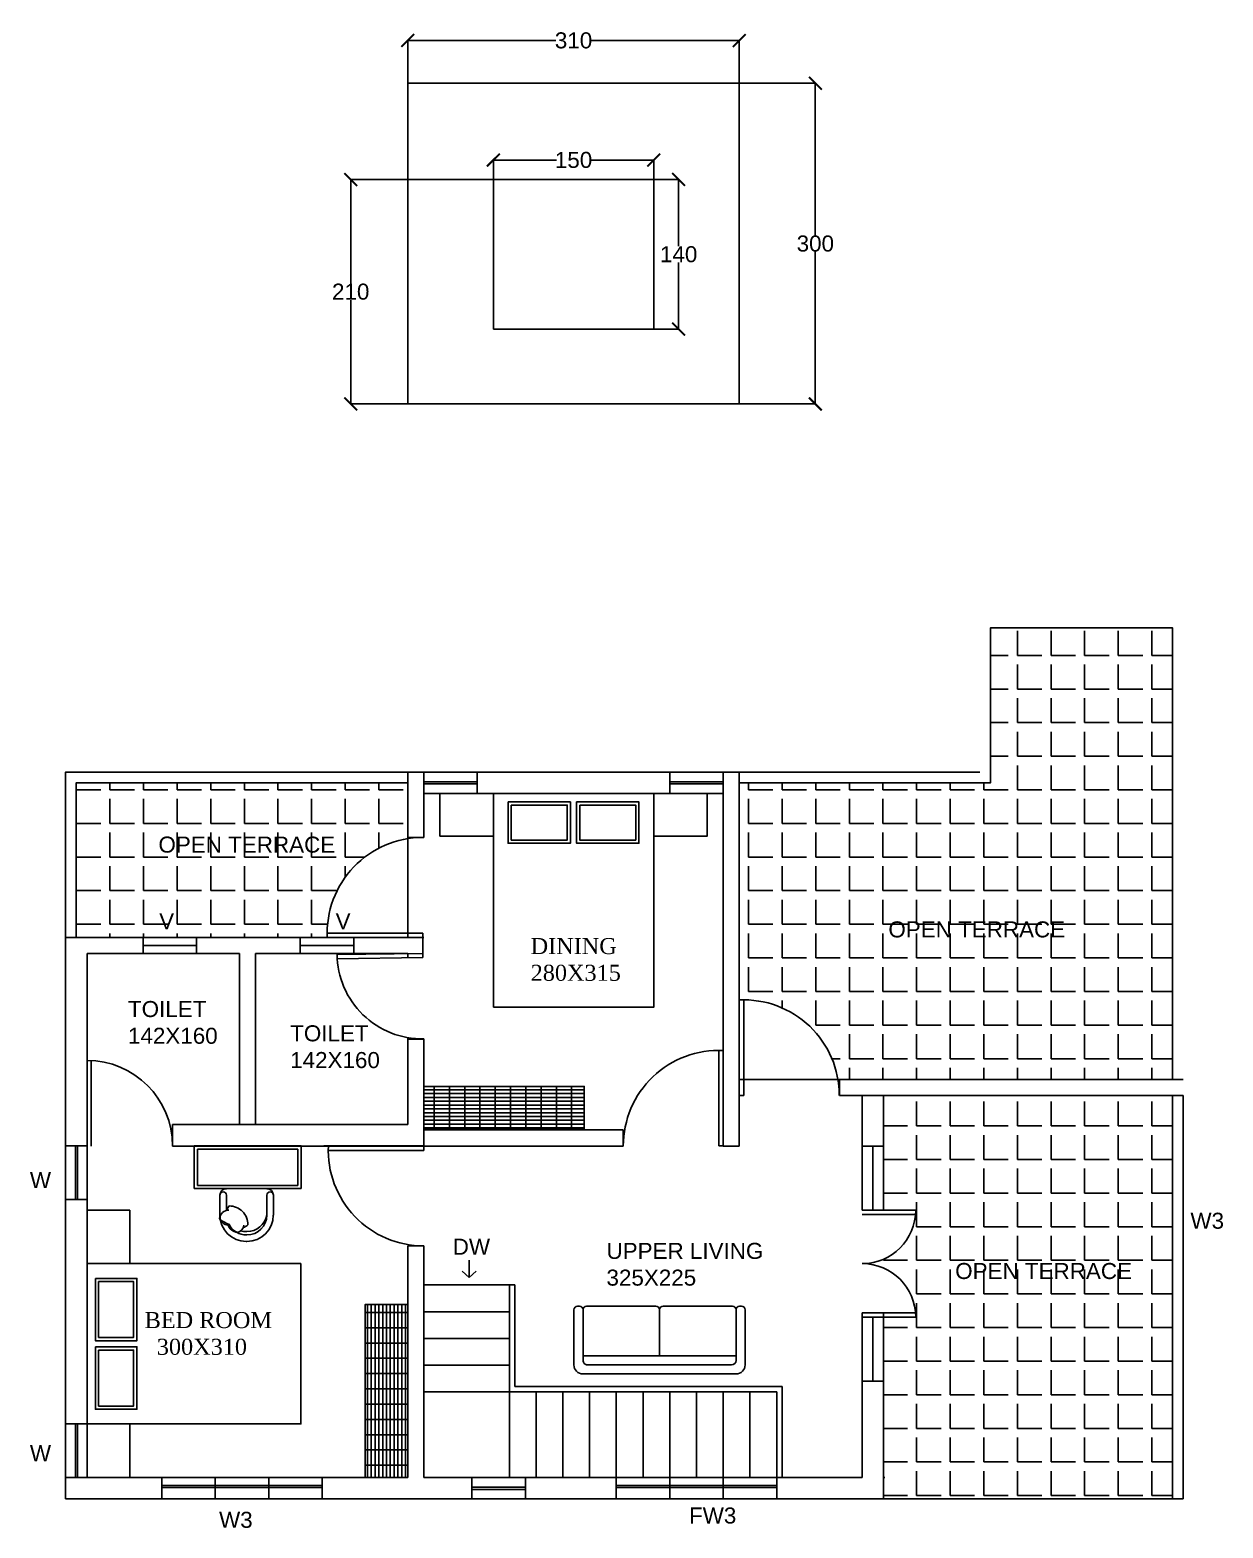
# Model space of a CAD drawing. Header units: centimetres. Extents: x -992 to 575039, y -1394 to 978780.
# Drawn here: x -992 to 123, y -639 to 763 of the extents above; entities that cross this region are included whole.
import ezdxf

# ---------------------------------------------------------------- set-up
doc = ezdxf.new("R2010")
doc.units = ezdxf.units.CM
for name, color, linetype in [('DIMENSIONS', 7, 'Continuous'), ('DOOR', 251, 'Continuous'), ('Fur', 161, 'Continuous'), ('FURNITUE', 1, 'Continuous'), ('Hatch', 7, 'Continuous'), ('ventilation', 1, 'Continuous'), ('wall', 7, 'Continuous'), ('WINDOW', 1, 'Continuous')]:
    doc.layers.add(name, color=color, linetype=linetype)
doc.styles.get("Standard").update_dxf_attribs({"font": 'arial.ttf'})
doc.dimstyles.new('Jeeva', dxfattribs={"dimtxt": 15, "dimasz": 12, "dimexe": 0.18, "dimexo": 0.0625, "dimgap": 0.09, "dimtad": 0, "dimtih": 1, "dimtoh": 1, "dimdec": 0, "dimzin": 0, "dimdsep": 46, "dimtxsty": 'Standard', "dimblk": 'ARCHTICK', "dimcen": 0.091, "dimadec": 0, "dimazin": 0, "dimtfac": 1, "dimtdec": 0, "dimtofl": 0, "dimtmove": 0, "dimatfit": 3, "dimfxl": 1, "dimtolj": 1, "dimtzin": 0, "dimarcsym": 0})
pattern_1 = [(0, (-9435.806, -105.248), (0, 31.4325), [22.86, -8.5725]), (90, (-9435.806, -105.248), (-31.4325, 2e-15), [22.86, -8.5725])]

# ---------------------------------------------------------------- blocks, each defined once
blk = doc.blocks.new('D1')
at = {"layer": 'DOOR'}
for p, q in [((490.1, 792.9), (490.1, 702.9)), ((490.1, 792.9), (494.1, 792.9)), ((494.1, 792.9), (494.1, 706.9))]:
    blk.add_line(p, q, dxfattribs=at)
blk.add_arc((494.1, 792.9), 86, 267.3341, 360, dxfattribs=at)
blk = doc.blocks.new('W3 (23)')
at = {"layer": 'WINDOW'}
for p, q in [((2912.7, 1009.2), (2762.7, 1009.2)), ((2762.7, 1009.2), (2762.7, 989.2)), ((2812.7, 1009.2), (2812.7, 989.2)), ((2862.7, 1009.2), (2862.7, 989.2)), ((2912.7, 989.2), (2912.7, 1009.2)), ((2762.7, 1001.7), (2912.7, 1001.7)), ((2762.7, 999.7), (2912.7, 999.7)), ((2762.7, 989.2), (2912.7, 989.2))]:
    blk.add_line(p, q, dxfattribs=at)
blk = doc.blocks.new('VENTILATION')
at = {"layer": 'ventilation'}
for p, q in [((6985.9, 4548.4), (6935.9, 4548.4)), ((6935.9, 4548.4), (6935.9, 4528.4)), ((6985.9, 4528.4), (6985.9, 4548.4)), ((6985.9, 4539.2), (6935.9, 4539.2)), ((6985.9, 4537.2), (6935.9, 4537.2)), ((6935.9, 4528.4), (6985.9, 4528.4))]:
    blk.add_line(p, q, dxfattribs=at)
blk = doc.blocks.new('YHTR')
for points in [[(7047.3, -2196.9), (7097.3, -2196.9), (7097.3, -2156.9), (7047.3, -2156.9)], [(7097.3, -2356.9), (7247.3, -2356.9), (7247.3, -2156.9), (7097.3, -2156.9)], [(7247.3, -2196.9), (7297.3, -2196.9), (7297.3, -2156.9), (7247.3, -2156.9)]]:
    blk.add_lwpolyline(points, close=True)
at = {"layer": 'Fur'}
for points in [[(7111.1, -2164.8), (7169.4, -2164.8), (7169.4, -2203.5), (7111.1, -2203.5)], [(7114.1, -2167.8), (7166.4, -2167.8), (7166.4, -2200.5), (7114.1, -2200.5)], [(7175.1, -2164.8), (7233.5, -2164.8), (7233.5, -2203.5), (7175.1, -2203.5)], [(7178.1, -2167.8), (7230.5, -2167.8), (7230.5, -2200.5), (7178.1, -2200.5)]]:
    blk.add_lwpolyline(points, close=True, dxfattribs=at)
blk = doc.blocks.new('HDFD')
at = {"layer": 'Hatch', "true_color": 0x636466}
h = blk.add_hatch(dxfattribs=at)
h.set_pattern_fill('GRATE', color=251, scale=4.5)
h.paths.add_polyline_path([(7032.3, -2426.7), (7032.3, -2466.7), (7182.3, -2466.7), (7182.3, -2426.7)])
blk.add_lwpolyline([(7032.3, -2466.7), (7182.3, -2466.7), (7182.3, -2426.7), (7032.3, -2426.7)], close=True)
blk = doc.blocks.new('A$C2DE71A1E')
at = {"layer": 'FURNITUE', "color": 161}
for p, q in [((0, 0), (0.3, 0.3)), ((0.3, 0.3), (0.6, 0.6)), ((49.5, 0.6), (67.8, -17.7)), ((6.1, -6.1), (6.4, -5.8)), ((6.7, -5.5), (6.4, -5.8)), ((47.7, -9.8), (61.7, -23.8)), ((67.8, -29.9), (49.2, -48.6)), ((67.8, -23.8), (67.8, -23.8)), ((18.3, -67.2), (0, -48.9)), ((6.1, -42.8), (24.4, -61.1)), ((49.2, -48.6), (30.6, -67.2)), ((24.4, -67.2), (24.4, -67.2))]:
    blk.add_line(p, q, dxfattribs=at)
at = {"layer": 'FURNITUE'}
for p in [(9.2, -9.2), (9.8, -8.6)]:
    blk.add_line(p, (9.5, -8.9), dxfattribs=at)
at = {"layer": 'FURNITUE', "color": 161}
for centre, major_axis, start_param, end_param in [((25.1, -23.8), (-24.4, 24.4), 4.712389, 6.283185), ((25.1, -23.8), (-18.3, 18.3), -0.519426, 0), ((24.4, -24.4), (-24.4, 24.4), 0, 1.570796), ((24.4, -24.4), (-18.3, 18.3), 0, 1.570796), ((27.1, -27.7), (-18.2, 18.2), -0.0188, 1.408277), ((64.8, -20.8), (-3.06, 3.06), 3.141593, 4.712389), ((61.7, -23.8), (6.11, 6.11), 4.712389, 6.283185), ((64.8, -20.8), (3.06, 3.06), 3.141593, 4.712389), ((21.4, -64.2), (3.06, 3.06), 3.141593, 4.712389), ((24.4, -61.1), (-6.11, 6.11), 1.570796, 3.141593), ((21.4, -64.2), (-3.06, 3.06), 3.141593, 4.712389)]:
    blk.add_ellipse(centre, major_axis=major_axis, ratio=1, start_param=start_param, end_param=end_param, dxfattribs=at)
at = {"layer": 'FURNITUE', "color": 1}
for centre, major_axis, start_param, end_param in [((26.8, -5.4), (-7.97, 7.97), 0.246203, 1.435219), ((26.7, -10.9), (-10.4, 10.4), -1.269354, -0.079119), ((25.1, -17), (-13.5, 13.5), -1.194359, -0.353593), ((41.3, -10), (-10.8, 10.8), -1.16387, -0.18568), ((45.9, -21.1), (17.9, 17.9), 0.745897, 1.332574), ((36.3, -3.4), (-9.21, 9.21), 3.177672, 4.548453), ((28.7, -16.2), (9.88, 9.88), 1.86365, 2.347371), ((32.2, 0.4), (-17, 17), 1.540864, 3.151697), ((39.6, -16.7), (6.92, 6.92), 5.517188, 6.1734)]:
    blk.add_ellipse(centre, major_axis=major_axis, ratio=1, start_param=start_param, end_param=end_param, dxfattribs=at)
at = {"layer": 'FURNITUE'}
blk.add_ellipse((28.3, -26.4), major_axis=(18.2, 18.2), ratio=1, start_param=1.300564, end_param=1.589597, dxfattribs=at)
blk = doc.blocks.new('TABLE')
at = {"layer": 'Fur'}
for p, q in [((6790.4, -175.9), (6890.4, -175.9)), ((6790.4, -215.9), (6790.4, -175.9)), ((6793.4, -178.9), (6887.4, -178.9)), ((6793.4, -212.9), (6793.4, -178.9)), ((6887.4, -178.9), (6887.4, -212.9)), ((6890.4, -175.9), (6890.4, -215.9)), ((6890.4, -215.9), (6790.4, -215.9)), ((6887.4, -212.9), (6793.4, -212.9))]:
    blk.add_line(p, q, dxfattribs=at)
at = {"layer": 'FURNITUE', "color": 0, "xscale": 0.714285714236594, "yscale": 0.714285714236594, "zscale": 0.714285714236594, "rotation": 135.0000000031137}
blk.add_blockref('A$C2DE71A1E', (6839.7, -265.3), dxfattribs=at)
blk = doc.blocks.new('A$C69D12F64')
at = {"layer": 'FURNITUE', "color": 161}
for p, q in [((-75, 90.7), (-75, 88.7)), ((-10, 94.7), (-71, 94.7)), ((-15, 84.7), (-71, 84.7)), ((-20, 84.7), (-20, -84.7)), ((0, 84.7), (0, -84.7)), ((-75, 4), (-75, 80.7)), ((-10, 79.7), (-10, -79.7)), ((-20, 0), (-71, 0)), ((-75, -80.7), (-75, -4)), ((-75, -90.7), (-75, -88.7)), ((-15, -84.7), (-71, -84.7)), ((-10, -94.7), (-71, -94.7))]:
    blk.add_line(p, q, dxfattribs=at)
for centre, radius, start, end in [((-71, 90.7), 4, 90, 180), ((-71, 88.7), 4, 180, 270.0006), ((-71, 80.7), 4, 90, 180), ((-15, 79.7), 5, 0, 90), ((-10, 84.7), 10, 0, 90), ((-71, 4), 4, 180, 270), ((-71, -4), 4, 90, 180), ((-71, -80.7), 4, 180, 270), ((-15, -79.7), 5, 270, 0), ((-71, -88.7), 4, 89.9994, 180), ((-71, -90.7), 4, 180, 270), ((-10, -84.7), 10, 270, 0)]:
    blk.add_arc(centre, radius, start, end, dxfattribs=at)
blk = doc.blocks.new('_ArchTick')
at = {"color": 0, "linetype": 'ByBlock', "const_width": 0.15}
blk.add_lwpolyline([(-0.5, -0.5), (0.5, 0.5)], dxfattribs=at)
blk = doc.blocks.new('*D222')
at = {"color": 0, "lineweight": -2, "transparency": 16777216}
for p, q in [((-328.9, 712.8), (-257.7, 712.8)), ((-257.9, 712.8), (-257.9, 570.5)), ((-257.9, 412.8), (-257.9, 555)), ((-328.9, 412.8), (-257.7, 412.8))]:
    blk.add_line(p, q, dxfattribs=at)
at = {"layer": 'Defpoints', "color": 0, "transparency": 16777216}
for p in [(-329, 712.8), (-329, 412.8), (-257.9, 412.8)]:
    blk.add_point(p, dxfattribs=at)
at = {"color": 0, "lineweight": -2, "transparency": 16777216, "xscale": 12, "yscale": 12, "zscale": 12}
for p, rotation in [((-257.9, 712.8), 90), ((-257.9, 412.8), 270)]:
    blk.add_blockref('_ArchTick', p, dxfattribs=dict(at, rotation=rotation))
at = {"color": 0, "transparency": 16777216, "insert": (-257.9, 562.8), "char_height": 15, "attachment_point": 5}
blk.add_mtext('\\A1;300', dxfattribs=at)
blk = doc.blocks.new('*D223')
at = {"color": 0, "lineweight": -2, "transparency": 16777216}
for p, q in [((-408.9, 622.8), (-385.5, 622.8)), ((-385.7, 622.8), (-385.7, 560.5)), ((-385.7, 482.8), (-385.7, 545)), ((-408.9, 482.8), (-385.5, 482.8))]:
    blk.add_line(p, q, dxfattribs=at)
at = {"layer": 'Defpoints', "color": 0, "transparency": 16777216}
for p in [(-409, 622.8), (-409, 482.8), (-385.7, 482.8)]:
    blk.add_point(p, dxfattribs=at)
at = {"color": 0, "lineweight": -2, "transparency": 16777216, "xscale": 12, "yscale": 12, "zscale": 12}
for p, rotation in [((-385.7, 622.8), 90), ((-385.7, 482.8), 270)]:
    blk.add_blockref('_ArchTick', p, dxfattribs=dict(at, rotation=rotation))
at = {"color": 0, "transparency": 16777216, "insert": (-385.7, 552.8), "char_height": 15, "attachment_point": 5}
blk.add_mtext('\\A1;140', dxfattribs=at)
blk = doc.blocks.new('*D224')
at = {"color": 0, "lineweight": -2, "transparency": 16777216}
for p, q in [((-559, 622.9), (-559, 641.2)), ((-559, 641), (-499.9, 641)), ((-409, 641), (-468.1, 641)), ((-409, 622.9), (-409, 641.2))]:
    blk.add_line(p, q, dxfattribs=at)
at = {"layer": 'Defpoints', "color": 0, "transparency": 16777216}
for p in [(-409, 641), (-559, 622.8), (-409, 622.8)]:
    blk.add_point(p, dxfattribs=at)
at = {"color": 0, "lineweight": -2, "transparency": 16777216, "xscale": 12, "yscale": 12, "zscale": 12, "rotation": 180}
blk.add_blockref('_ArchTick', (-559, 641), dxfattribs=at)
at = {"color": 0, "lineweight": -2, "transparency": 16777216, "xscale": 12, "yscale": 12, "zscale": 12}
blk.add_blockref('_ArchTick', (-409, 641), dxfattribs=at)
at = {"color": 0, "transparency": 16777216, "insert": (-484, 641), "char_height": 15, "attachment_point": 5}
blk.add_mtext('\\A1;150', dxfattribs=at)
blk = doc.blocks.new('*D225')
at = {"color": 0, "lineweight": -2, "transparency": 16777216}
for p, q in [((-559.1, 622.8), (-692.6, 622.8)), ((-692.4, 622.8), (-692.4, 525.5)), ((-692.4, 412.8), (-692.4, 510)), ((-559.1, 412.8), (-692.6, 412.8))]:
    blk.add_line(p, q, dxfattribs=at)
at = {"layer": 'Defpoints', "color": 0, "transparency": 16777216}
for p in [(-559, 622.8), (-692.4, 412.8), (-559, 412.8)]:
    blk.add_point(p, dxfattribs=at)
at = {"color": 0, "lineweight": -2, "transparency": 16777216, "xscale": 12, "yscale": 12, "zscale": 12}
for p, rotation in [((-692.4, 622.8), 90), ((-692.4, 412.8), 270)]:
    blk.add_blockref('_ArchTick', p, dxfattribs=dict(at, rotation=rotation))
at = {"color": 0, "transparency": 16777216, "insert": (-692.4, 517.8), "char_height": 15, "attachment_point": 5}
blk.add_mtext('\\A1;210', dxfattribs=at)
blk = doc.blocks.new('*D226')
at = {"color": 0, "lineweight": -2, "transparency": 16777216}
for p, q in [((-639, 712.9), (-639, 753)), ((-639, 752.8), (-500.6, 752.8)), ((-329, 752.8), (-467.4, 752.8)), ((-329, 712.9), (-329, 753))]:
    blk.add_line(p, q, dxfattribs=at)
at = {"layer": 'Defpoints', "color": 0, "transparency": 16777216}
for p in [(-329, 752.8), (-639, 712.8), (-329, 712.8)]:
    blk.add_point(p, dxfattribs=at)
at = {"color": 0, "lineweight": -2, "transparency": 16777216, "xscale": 12, "yscale": 12, "zscale": 12, "rotation": 180}
blk.add_blockref('_ArchTick', (-639, 752.8), dxfattribs=at)
at = {"color": 0, "lineweight": -2, "transparency": 16777216, "xscale": 12, "yscale": 12, "zscale": 12}
blk.add_blockref('_ArchTick', (-329, 752.8), dxfattribs=at)
at = {"color": 0, "transparency": 16777216, "insert": (-484, 752.8), "char_height": 15, "attachment_point": 5}
blk.add_mtext('\\A1;310', dxfattribs=at)

msp = doc.modelspace()

# ---------------------------------------------------------------- hatches: boundary and pattern name
at = {"layer": 'Hatch', "true_color": 0x636466}
h = msp.add_hatch(dxfattribs=at)
h.set_pattern_fill('ANGLE', color=251, scale=4.5)
h.set_pattern_definition(pattern_1)
h.paths.add_polyline_path([(76, 203.6), (-94, 203.6), (-94, 58.6), (-329, 58.6), (-329, -144.6, -0.378897), (-236.7, -218.9), (-235.4, -218.9), (-214, -218.9), (76, -218.9)])
h.paths.add_polyline_path([(76, -233.9), (-194, -233.9), (-194, -312.5), (-194, -341.2), (-164, -341.2, -0.298217), (-194, -387), (-194, -395.4, -0.298217), (-164, -441.2), (-194, -441.2), (-194, -501.2), (-194, -611.2), (76, -611.2)])
h.paths.add_polyline_path([(-194.4, -94.5), (-21.5, -94.5), (-21.5, -63.6), (-194.4, -63.6)], flags=24)
h.paths.add_polyline_path([(-131.9, -414.1), (40.9, -414.1), (40.9, -383.1), (-131.9, -383.1)], flags=24)
h = msp.add_hatch(dxfattribs=at)
h.set_pattern_fill('ANGLE', color=251, scale=4.5)
h.set_pattern_definition(pattern_1)
h.paths.add_polyline_path([(-639, 6.3), (-639, 7.4), (-639, 48.6), (-639, 58.6), (-949, 58.6), (-949, -86.2), (-714.3, -86.2, -0.382187)])
h.paths.add_polyline_path([(-876.9, -15.3), (-704.1, -15.3), (-704.1, 15.6), (-876.9, 15.6)], flags=24)
h.paths.add_polyline_path([(-875.4, -86.7), (-853.9, -86.7), (-853.9, -55.8), (-875.4, -55.8)], flags=9)
h = msp.add_hatch(dxfattribs=at)
h.set_pattern_fill('GRATE', color=251, scale=4.5, angle=90)
h.set_pattern_definition([(90, (-3105.6714, -7623.519), (-3.571875, -8e-16), []), (180, (-3105.671, -7623.519), (2e-15, -14.2875), [])])
h.paths.add_polyline_path([(-679, -591.2), (-639, -591.2), (-639, -429.5), (-679, -429.5)])

# ---------------------------------------------------------------- linework, layer by layer
for p, q in [((-329, 712.8), (-639, 712.8)), ((-639, 712.8), (-639, 412.8)), ((-329, 412.8), (-329, 712.8)), ((-559, 622.8), (-409, 622.8)), ((-559, 622.8), (-559, 482.8)), ((-409, 622.8), (-409, 482.8)), ((-559, 482.8), (-409, 482.8)), ((-639, 412.8), (-329, 412.8)), ((-959, -261.2), (-959, 68.6)), ((-639, 48.6), (-639, 68.6)), ((-639, 7.4), (-624, 7.4)), ((-639, 7.4), (-639, -86.2)), ((-639, -86.2), (-959, -86.2)), ((-639, -86.2), (-624, -86.2)), ((-625, -105), (-625, -86.2)), ((-939, -261.2), (-939, -101.2)), ((-796.5, -101.2), (-939, -101.2)), ((-796.5, -261.2), (-796.5, -101.2)), ((-781.5, -261.2), (-781.5, -101.2)), ((-639, -101.2), (-781.5, -101.2)), ((-624, -181.2), (-639, -181.2)), ((-235.4, -218.9), (-329, -218.9)), ((-235.4, -233.9), (-235.4, -218.9)), ((-214, -218.9), (-235.4, -218.9)), ((-235.4, -233.9), (-214, -233.9)), ((-214, -233.9), (-194, -233.9)), ((-939, -261.2), (-939, -281.2)), ((-859, -261.2), (-859, -281.2)), ((-624, -261.2), (-624, -281.2)), ((-437.6, -266.2), (-437.6, -281.2)), ((-344, -261.2), (-344, -281.2)), ((-214, -281.2), (-194, -281.2)), ((-214, -341.2), (-194, -341.2)), ((-639, -381.2), (-639, -374.7)), ((-624, -374.7), (-639, -374.7)), ((-624, -381.2), (-624, -374.7)), ((-581.6, -404.2), (-588.2, -398.2)), ((-581.6, -404.2), (-575, -398.2)), ((-214, -441.2), (-194, -441.2)), ((-214, -501.2), (-194, -501.2))]:
    msp.add_line(p, q)
for points in [[(-639, 712.8), (-329, 712.8), (-329, 412.8), (-639, 412.8)], [(-639, -591.2), (-639, -429.5), (-679, -429.5), (-679, -591.2)]]:
    msp.add_lwpolyline(points, close=True)
for points in [[(-329, 58.6), (-94, 58.6), (-94, 203.6), (76, 203.6), (76, -218.9)], [(-959, -86.2), (-959, 68.6), (-639, 68.6)], [(-949, -86.2), (-949, 58.6), (-639, 58.6)], [(76, -611.2), (76, -233.9)], [(86, -611.2), (86, -233.9)]]:
    msp.add_lwpolyline(points)
at = {"layer": 'DIMENSIONS'}
for p, q in [((-959, -611.2), (-959, 68.6)), ((-959, 68.6), (-437.6, 68.6)), ((-438.1, 68.6), (-437.1, 68.6)), ((-438.1, 68.6), (-344, 68.6)), ((-344, 68.6), (-104, 68.6)), ((-329, -281.2), (-329, 68.6)), ((-639, 7.4), (-639, 48.6)), ((-624, 7.4), (-624, 48.6)), ((-624, 48.6), (-344, 48.6)), ((-344, -261.2), (-344, 48.6)), ((-639, -105.2), (-639, -101.2)), ((-639, -261.2), (-639, -179.9)), ((-624, -261.2), (-624, -181.1)), ((-214, -218.9), (86, -218.9)), ((-214, -312.5), (-214, -233.9)), ((-214, -312.5), (-214, -233.9)), ((-194, -312.5), (-194, -233.9)), ((-194, -233.9), (86, -233.9)), ((-194, -312.5), (-194, -233.9)), ((-639, -261.2), (-859, -261.2)), ((-437.6, -266.2), (-624, -266.2)), ((-939, -591.2), (-939, -281.2)), ((-437.6, -281.2), (-859, -281.2)), ((-329, -281.2), (-344, -281.2)), ((-639, -591.2), (-639, -374.7)), ((-624, -591.2), (-624, -374.7)), ((-639, -396.2), (-639, -381.2)), ((-544, -411.2), (-624, -411.2)), ((-544, -591.2), (-544, -411.2)), ((-539, -506.2), (-539, -411.2)), ((-544, -436.2), (-624, -436.2)), ((-214, -591.2), (-214, -437.2)), ((-194, -611.2), (-194, -437.2)), ((-544, -461.2), (-624, -461.2)), ((-544, -486.2), (-624, -486.2)), ((-294, -511.2), (-624, -511.2)), ((-289, -506.2), (-539, -506.2)), ((-639, -591.2), (-939, -591.2)), ((-214, -591.2), (-624, -591.2)), ((-193, -591.2), (-194, -591.2)), ((86, -611.2), (-959, -611.2))]:
    msp.add_line(p, q, dxfattribs=at)
at = {"layer": 'DOOR'}
for p, q in [((-625.1, -101), (-705.1, -102.1)), ((-705, -106.1), (-625, -105)), ((-939, -281.2), (-939, -201.2)), ((-935, -201.2), (-935, -281.2)), ((-214, -341.2), (-164, -341.2)), ((-214, -345.2), (-164, -345.2)), ((-214, -437.2), (-164, -437.2)), ((-214, -441.2), (-214, -437.2)), ((-214, -441.2), (-164, -441.2))]:
    msp.add_line(p, q, dxfattribs=at)
for centre, radius, start, end in [((-625.1, -101), 80.1, 180.7635, 270.7635), ((-939, -281.2), 80, 0, 90), ((-214, -341.2), 50, 270, 0), ((-214, -441.2), 50, 0, 90)]:
    msp.add_arc(centre, radius, start, end, dxfattribs=at)
at = {"layer": 'ventilation'}
for p, q in [((-836.5, -86.2), (-886.5, -86.2)), ((-886.5, -86.2), (-886.5, -101.2)), ((-836.5, -101.2), (-836.5, -86.2)), ((-689.6, -86.2), (-739.6, -86.2)), ((-739.6, -86.2), (-739.6, -101.2)), ((-689.6, -101.2), (-689.6, -86.2)), ((-886.5, -101.2), (-836.5, -101.2)), ((-739.6, -101.2), (-689.6, -101.2))]:
    msp.add_line(p, q, dxfattribs=at)
at = {"layer": 'wall', "color": 0}
for p, q in [((-581.6, -388), (-581.6, -404.2)), ((-544, -411.2), (-539, -411.2)), ((-519, -511.2), (-519, -591.2)), ((-494, -511.2), (-494, -591.2)), ((-469, -511.2), (-469, -591.2)), ((-444, -511.2), (-444, -591.2)), ((-419, -511.2), (-419, -591.2)), ((-394, -511.2), (-394, -591.2)), ((-369, -511.2), (-369, -591.2)), ((-344, -511.2), (-344, -591.2)), ((-319, -511.2), (-319, -591.2)), ((-294, -511.2), (-294, -591.2)), ((-289, -506.2), (-289, -591.2))]:
    msp.add_line(p, q, dxfattribs=at)
at = {"layer": 'WINDOW'}
for p, q in [((-886.5, -93.7), (-836.5, -93.7)), ((-739.6, -93.7), (-689.6, -93.7)), ((-204, -341.2), (-204, -281.2)), ((-204, -501.2), (-204, -441.2))]:
    msp.add_line(p, q, dxfattribs=at)
for points in [[(-214, -281.2), (-194, -281.2), (-194, -341.2), (-214, -341.2)], [(-214, -441.2), (-194, -441.2), (-194, -501.2), (-214, -501.2)]]:
    msp.add_lwpolyline(points, close=True, dxfattribs=at)

# ---------------------------------------------------------------- block references
at = {"layer": 'DIMENSIONS'}
for name, p in [('VENTILATION', (-7559.9, -4479.8)), ('VENTILATION', (-7329.9, -4479.8)), ('W3 (23)', (-3631.7, -1600.3)), ('VENTILATION', (-7514.9, -5139.6)), ('W3 (23)', (-3206.7, -1600.3))]:
    msp.add_blockref(name, p, dxfattribs=at)
at = {"layer": 'DIMENSIONS', "yscale": 1.039461524976849, "zscale": 1.039461524976849}
for p, xscale, rotation in [((-1449.2, -595.6), -1.039461524976849, 269.9999999999891), ((-838.5, 590.3), -1.039461524976849, 180), ((165.5, 543), 1.039461524976849, 180), ((-1448.2, 228.3), 1.039461524976849, 269.9999999999891)]:
    msp.add_blockref('D1', p, dxfattribs=dict(at, xscale=xscale, rotation=rotation))
at = {"layer": 'DIMENSIONS', "rotation": 90}
for p in [(3589.4, -7267), (3589.4, -7527)]:
    msp.add_blockref('VENTILATION', p, dxfattribs=at)
at = {"layer": 'Fur'}
for name, p in [('YHTR', (-7656.3, 2205.5)), ('TABLE', (-7629.1, -105.2))]:
    msp.add_blockref(name, p, dxfattribs=at)
at = {"layer": 'Fur', "xscale": -1, "rotation": 90}
msp.add_blockref('YHTR', (-3095.9, 6706.1), dxfattribs=at)
at = {"layer": 'Hatch'}
msp.add_blockref('HDFD', (-7656.3, 2201.2), dxfattribs=at)
at = {"layer": 'wall', "xscale": -0.8447826157958178, "yscale": 0.8447826157958178, "zscale": 0.8447826157958178, "rotation": 90.0000000000012}
msp.add_blockref('A$C69D12F64', (-403.6, -494.4), dxfattribs=at)

# ---------------------------------------------------------------- texts
at = {"layer": 'DIMENSIONS', "char_height": 15}
for s, width, insert, attachment_point in [('OPEN TERRACE', 581.157, (-872.2, 8.2), 1), ('V', 90.668, (-871.5, -63.5), 1), ('V', 90.668, (-706.5, -63.5), 1), ('OPEN TERRACE', 581.157, (-189.6, -71.1), 1), ('{\\fTimes New Roman|b0|i0|c0|p18;DINING\\P280X315}', 581.157, (-524.1, -86.7), 1), ('TOILET\\P142X160', 581.157, (-900.7, -145.6), 1), ('TOILET\\P142X160', 581.157, (-749, -168.3), 1), ('W', 90.668, (-992.4, -305.6), 1), ('W3', 90.668, (92.9, -343.6), 1), ('DW', 90.668, (-597, -382.9), 7), ('UPPER LIVING\\P325X225', 581.157, (-453.2, -371.8), 1), ('OPEN TERRACE', 581.157, (-127.1, -390.6), 1), ('{\\fTimes New Roman|b0|i0|c0|p18; BED ROOM\\P   300X310}', 581.157, (-890.7, -436.5), 1), ('W', 90.668, (-992.4, -561), 1), ('W3', 90.668, (-815.5, -623.3), 1), ('FW3', 90.668, (-376, -619.3), 1), ('FW3', 90.668, (-376, -619.3), 1)]:
    msp.add_mtext_dynamic_manual_height_columns(s, width=width, gutter_width=1, heights=[0], dxfattribs=dict(at, insert=insert, attachment_point=attachment_point))

# ---------------------------------------------------------------- dimensions: what is measured, and where the dimension line sits
for base, p1, p2, picture, middle in [((-329, 752.8), (-639, 712.8), (-329, 712.8), '*D226', (-484, 752.8)), ((-409, 641), (-559, 622.8), (-409, 622.8), '*D224', (-484, 641))]:
    dim = msp.add_linear_dim(base=base, p1=p1, p2=p2, dimstyle='Jeeva')
    dim.commit()
    dim.dimension.update_dxf_attribs({"geometry": picture, "text_midpoint": middle})
for base, p1, p2, picture, middle in [((-257.9, 412.8), (-329, 712.8), (-329, 412.8), '*D222', (-257.9, 562.8)), ((-692.4, 412.8), (-559, 622.8), (-559, 412.8), '*D225', (-692.4, 517.8)), ((-385.7, 482.8), (-409, 622.8), (-409, 482.8), '*D223', (-385.7, 552.8))]:
    dim = msp.add_linear_dim(base=base, p1=p1, p2=p2, angle=90, dimstyle='Jeeva')
    dim.commit()
    dim.dimension.update_dxf_attribs({"geometry": picture, "text_midpoint": middle})

doc.saveas('drawing.dxf')
